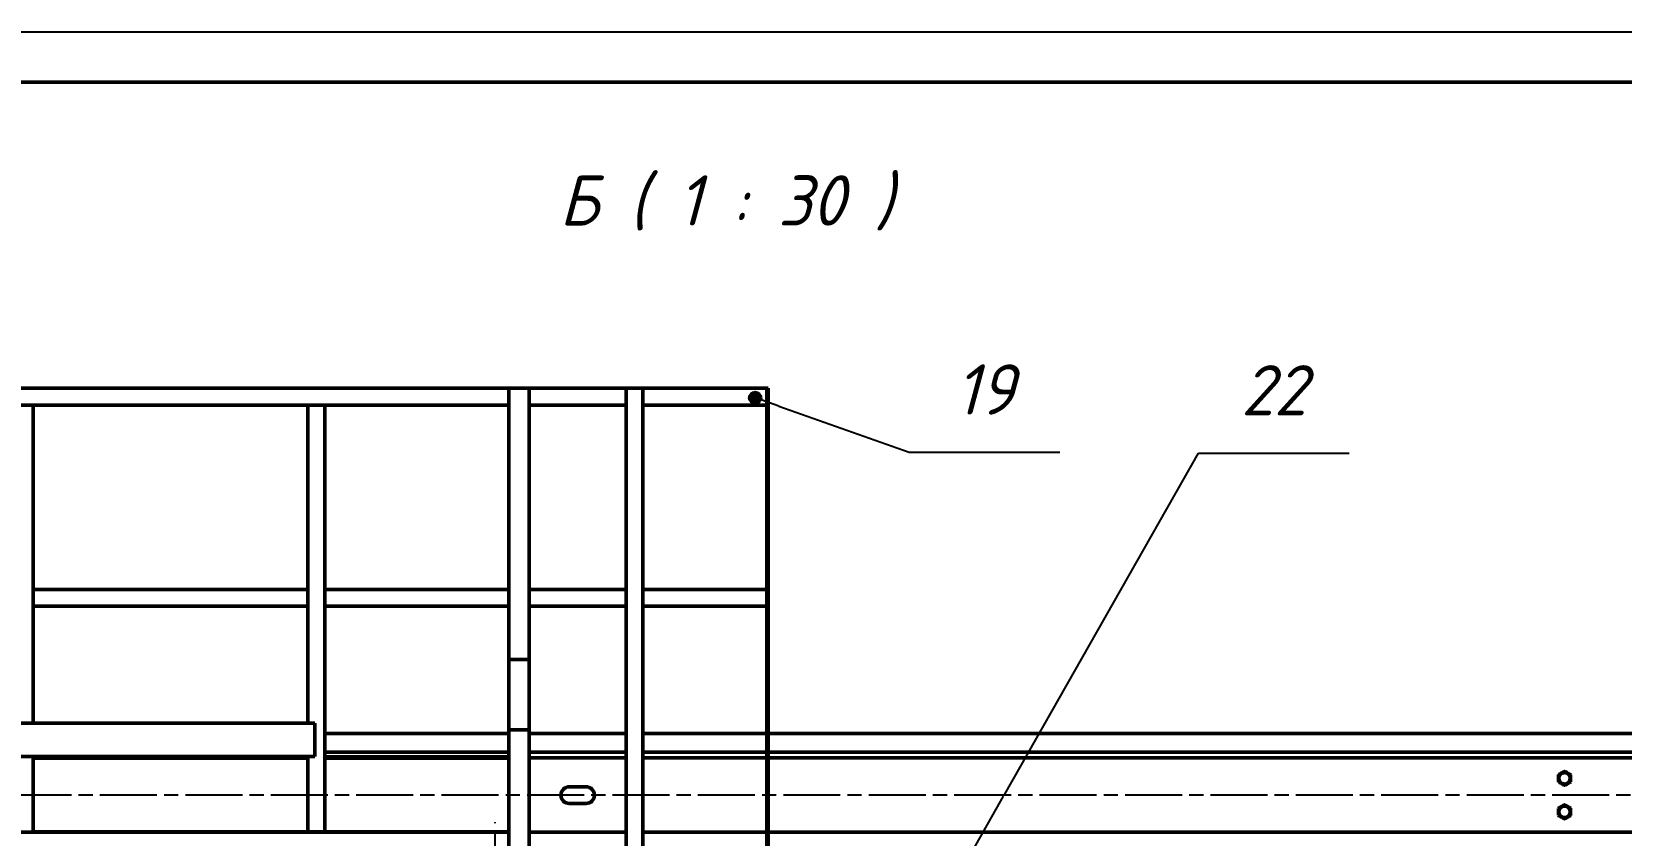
# Model space of a CAD drawing. Header units: millimetres. Extents: x 0 to 25230, y 0 to 17820.
# Drawn here: x 4712 to 9457, y 15422 to 17820 of the extents above; entities that cross this region are included whole.
import ezdxf

# ---------------------------------------------------------------- set-up
doc = ezdxf.new("R2010")
doc.units = ezdxf.units.MM
doc.header["$LTSCALE"] = 30
doc.linetypes.add('CHAIN', pattern=[0.7087, 0.4724, -0.0591, 0.1181, -0.0591])
for name, color, linetype, lineweight in [('Видимый контур (ГОСТ)', 7, 'Continuous', 50), ('Кромка (ГОСТ)', 7, 'Continuous', 50), ('Обозначение (ГОСТ)', 7, 'Continuous', 25), ('Осевая линия (ГОСТ)', 7, 'Continuous', 25), ('Размер (ГОСТ)', 7, 'Continuous', 25)]:
    doc.layers.add(name, color=color, linetype=linetype, lineweight=lineweight)
doc.styles.add('Обычный текст (ГОСТ)', font='GOST Common Italic.ttf')
doc.styles.add('Увеличенный текст (ГОСТ)', font='GOST Common Italic.ttf')
doc.dimstyles.new('Обычный (ГОСТ)', dxfattribs={"dimscale": 30, "dimtxt": 3.5, "dimasz": 3.5, "dimexe": 1, "dimexo": 0, "dimgap": 0.5, "dimtad": 1, "dimrnd": 1e-08, "dimtxsty": 'Обычный текст (ГОСТ)', "dimblk": 'Filled-1', "dimcen": 0.09, "dimdle": 15, "dimclrd": 256, "dimclre": 256, "dimclrt": 256, "dimazin": 2, "dimtfac": 0.714286, "dimtdec": 3, "dimtmove": 0, "dimatfit": 3, "dimfxl": 1, "dimtolj": 1, "dimlwd": 25, "dimlwe": 25, "dimarcsym": 0})

# ---------------------------------------------------------------- blocks, each defined once
blk = doc.blocks.new('Рамки ГОСТ_ граница 594x841_2')
at = {"layer": 'Кромка (ГОСТ)', "lineweight": 25}
blk.add_line((0, 594), (841, 594), dxfattribs=at)
at = {"layer": 'Кромка (ГОСТ)'}
blk.add_line((836, 589), (20, 589), dxfattribs=at)
blk = doc.blocks.new('Номера позиций27')
at = {"layer": 'Обозначение (ГОСТ)'}
h = blk.add_hatch(color=256, dxfattribs=at)
edge = h.paths.add_edge_path(flags=0)
edge.add_arc((233.4, 482.08), 0.625, 0, 360)
for p, q in [((253.89, 518.17), (273.16, 552.09)), ((273.16, 552.09), (288.16, 552.09)), ((234.63, 484.26), (253.78, 517.97)), ((234.63, 484.26), (233.7, 482.63))]:
    blk.add_line(p, q, dxfattribs=at)
blk.add_circle((233.4, 482.08), 0.625, dxfattribs=at)
at = {"layer": 'Обозначение (ГОСТ)', "insert": (280.66, 558.34), "char_height": 5, "attachment_point": 5, "style": 'Увеличенный текст (ГОСТ)'}
blk.add_mtext('22', dxfattribs=at)
blk = doc.blocks.new('Номера позиций36')
at = {"layer": 'Обозначение (ГОСТ)'}
h = blk.add_hatch(color=256, dxfattribs=at)
edge = h.paths.add_edge_path(flags=0)
edge.add_arc((229.06, 557.59), 0.625, 0, 360)
for p, q in [((231.41, 556.76), (229.65, 557.38)), ((231.41, 556.76), (244.38, 552.17)), ((244.38, 552.17), (259.38, 552.17))]:
    blk.add_line(p, q, dxfattribs=at)
blk.add_circle((229.06, 557.59), 0.625, dxfattribs=at)
at = {"layer": 'Обозначение (ГОСТ)', "insert": (251.88, 558.42), "char_height": 5, "attachment_point": 5, "style": 'Увеличенный текст (ГОСТ)'}
blk.add_mtext('19', dxfattribs=at)
blk = doc.blocks.new('Filled-1')
at = {"color": 0}
for p, q in [((0, 0), (-1, 0.143)), ((-1, 0.143), (-1, -0.143)), ((-1, 0), (0, 0)), ((-1, -0.143), (0, 0))]:
    blk.add_line(p, q, dxfattribs=at)
at = {"color": 0, "flags": 128}
blk.add_lwpolyline([(-1, -0.143), (0, 0), (-1, 0.143), (-1, -0.143)], dxfattribs=at)
at = {"color": 0}
blk.add_solid([(-1, -0.143), (0, 0), (-1, 0.143), (-1, -0.143)], dxfattribs=at)
blk = doc.blocks.new('*D138')
at = {"layer": 'Defpoints', "color": 0, "linetype": 'Continuous', "transparency": 16777216}
for p in [(11895.9, 15725.6), (12450.6, 15725.6), (1445.9, 11470.6)]:
    blk.add_point(p, dxfattribs=at)
at = {"layer": 'Размер (ГОСТ)', "linetype": 'Continuous', "lineweight": 25, "transparency": 16777216}
for p, q in [((11895.9, 15725.6), (12480.6, 15725.6)), ((12450.6, 11575.6), (12450.6, 15620.6)), ((1445.9, 11470.6), (12480.6, 11470.6))]:
    blk.add_line(p, q, dxfattribs=at)
at = {"layer": 'Размер (ГОСТ)', "linetype": 'Continuous', "lineweight": 25, "transparency": 16777216, "xscale": 105, "yscale": 105, "zscale": 105}
for p, rotation in [((12450.6, 15725.6), 90), ((12450.6, 11470.6), 270)]:
    blk.add_blockref('Filled-1', p, dxfattribs=dict(at, rotation=rotation))
at = {"layer": 'Размер (ГОСТ)', "linetype": 'Continuous', "lineweight": 25, "transparency": 16777216, "insert": (12330.6, 13367.9), "char_height": 105, "attachment_point": 1, "rotation": 90, "style": 'Обычный текст (ГОСТ)'}
blk.add_mtext('\\A1;\\fGOST Common|b0|i1;4255±2', dxfattribs=at)

msp = doc.modelspace()

# ---------------------------------------------------------------- linework, layer by layer
at = {"layer": 'Видимый контур (ГОСТ)'}
for p, q in [((6136.882, 16756.088), (1010.382, 16756.088)), ((6136.882, 16756.088), (6136.882, 16751.588)), ((6136.882, 16756.088), (6141.382, 16756.088)), ((6136.882, 16710.588), (6136.882, 16751.588)), ((6192.382, 16756.088), (6141.382, 16756.088)), ((6192.382, 16756.088), (6196.882, 16756.088)), ((6196.882, 16756.088), (6196.882, 15947.404)), ((6486.882, 16756.088), (6196.882, 16756.088)), ((6486.882, 16756.088), (6486.882, 13647.088)), ((6536.882, 16756.088), (6486.882, 16756.088)), ((6536.882, 16756.088), (6906.882, 16756.088)), ((6536.882, 13647.088), (6536.882, 16756.088)), ((6910.882, 16756.088), (6906.882, 16756.088)), ((6906.882, 13647.088), (6906.882, 16756.088)), ((6910.882, 13647.088), (6910.882, 16756.088)), ((4712.382, 16706.088), (4671.382, 16706.088)), ((4712.382, 16706.088), (4716.882, 16706.088)), ((4716.882, 16706.088), (5536.882, 16706.088)), ((4716.882, 16156.088), (4716.882, 16706.088)), ((5536.882, 16706.088), (5541.382, 16706.088)), ((5536.882, 16156.088), (5536.882, 16706.088)), ((5582.382, 16706.088), (5541.382, 16706.088)), ((5582.382, 16706.088), (5586.882, 16706.088)), ((5586.882, 16706.088), (6136.882, 16706.088)), ((5586.882, 16156.088), (5586.882, 16706.088)), ((6136.882, 16710.588), (6136.882, 16706.088)), ((6136.882, 16706.088), (6136.882, 15947.404)), ((6486.882, 16706.088), (6196.882, 16706.088)), ((6536.882, 16706.088), (6906.882, 16706.088)), ((5536.882, 16156.088), (4716.882, 16156.088)), ((4716.882, 16151.588), (4716.882, 16156.088)), ((4716.882, 16151.588), (4716.882, 16110.588)), ((5536.882, 16151.588), (5536.882, 16156.088)), ((5536.882, 16151.588), (5536.882, 16110.588)), ((6136.882, 16156.088), (5586.882, 16156.088)), ((5586.882, 16151.588), (5586.882, 16156.088)), ((5586.882, 16151.588), (5586.882, 16110.588)), ((6136.882, 16151.588), (6136.882, 16156.088)), ((6136.882, 16151.588), (6136.882, 16110.588)), ((6486.882, 16156.088), (6196.882, 16156.088)), ((6536.882, 16156.088), (6906.882, 16156.088)), ((4716.882, 16106.088), (4716.882, 16110.588)), ((4716.882, 15757.088), (4716.882, 16106.088)), ((5536.882, 16106.088), (4716.882, 16106.088)), ((5536.882, 16106.088), (5536.882, 16110.588)), ((5536.882, 15757.088), (5536.882, 16106.088)), ((5586.882, 16106.088), (5586.882, 16110.588)), ((5586.882, 15432.088), (5586.882, 16106.088)), ((6136.882, 16106.088), (5586.882, 16106.088)), ((6136.882, 16106.088), (6136.882, 16110.588)), ((6486.882, 16106.088), (6196.882, 16106.088)), ((6536.882, 16106.088), (6906.882, 16106.088)), ((6136.882, 15947.404), (6136.882, 15737.407)), ((6192.382, 15946.481), (6141.382, 15946.481)), ((6192.382, 15946.481), (6141.382, 15946.481)), ((6196.882, 15947.404), (6196.882, 15737.407)), ((5556.882, 15757.088), (3826.882, 15757.088)), ((5556.882, 15657.088), (5556.882, 15757.088)), ((6136.882, 15725.588), (5586.882, 15725.588)), ((6136.882, 15652.088), (6136.882, 15737.407)), ((6141.382, 15736.483), (6192.382, 15736.483)), ((6192.382, 15736.483), (6141.382, 15736.483)), ((6196.882, 15377.088), (6196.882, 15737.407)), ((6486.882, 15725.588), (6196.882, 15725.588)), ((6906.882, 15725.588), (6536.882, 15725.588)), ((11895.882, 15725.588), (6910.882, 15725.588)), ((6136.882, 15670.588), (5586.882, 15670.588)), ((6486.882, 15670.588), (6196.882, 15670.588)), ((6906.882, 15670.588), (6536.882, 15670.588)), ((11895.882, 15670.588), (6910.882, 15670.588)), ((3826.882, 15657.088), (5556.882, 15657.088)), ((4716.882, 15432.088), (4716.882, 15657.088)), ((4716.882, 15656.088), (5536.882, 15656.088)), ((4716.882, 15652.088), (5536.882, 15652.088)), ((5536.882, 15432.088), (5536.882, 15657.088)), ((5586.882, 15656.088), (6131.882, 15656.088)), ((5586.882, 15652.088), (6136.882, 15652.088)), ((6131.882, 15652.088), (6131.882, 15656.088)), ((6136.882, 15653.088), (6131.882, 15653.088)), ((6136.882, 15432.088), (6136.882, 15652.088)), ((6486.882, 15653.088), (6196.882, 15653.088)), ((6906.882, 15653.088), (6536.882, 15653.088)), ((11895.882, 15653.088), (6910.882, 15653.088)), ((6316.882, 15567.088), (6366.882, 15567.088)), ((6366.882, 15517.088), (6316.882, 15517.088)), ((6136.882, 15431.088), (1045.882, 15431.088)), ((4712.382, 15432.088), (4716.882, 15432.088)), ((4716.882, 15432.088), (5536.882, 15432.088)), ((5536.882, 15432.088), (5541.382, 15432.088)), ((5582.382, 15432.088), (5541.382, 15432.088)), ((5582.382, 15432.088), (5586.882, 15432.088)), ((5586.882, 15432.088), (6136.882, 15432.088)), ((6136.882, 15377.088), (6136.882, 15432.088)), ((6486.882, 15431.088), (6196.882, 15431.088)), ((6906.882, 15431.088), (6536.882, 15431.088)), ((11895.882, 15431.088), (6910.882, 15431.088))]:
    msp.add_line(p, q, dxfattribs=at)
for centre in [(9287.882, 15592.088), (9287.882, 15492.088)]:
    msp.add_circle(centre, 17.1, dxfattribs=at)
for centre, start, end in [((6316.882, 15542.088), 90, 270), ((6366.882, 15542.088), 270, 90)]:
    msp.add_arc(centre, 25, start, end, dxfattribs=at)
for centre, major_axis, start_param, end_param in [((6141.382, 15947.404), (4.5, 0), 3.14159265, 4.71238898), ((6141.382, 15947.404), (-4.5, 0), 0, 1.57079633), ((6192.382, 15947.404), (4.5, 0), 4.71238898, 6.28318531), ((6192.382, 15947.404), (-4.5, 0), 1.57079633, 3.14159265), ((6141.382, 15737.407), (-4.5, 0), 0, 1.57079633), ((6141.382, 15737.407), (4.5, 0), 3.14159265, 4.71238898), ((6192.382, 15737.407), (-4.5, 0), 1.57079633, 3.14159265), ((6192.382, 15737.407), (4.5, 0), 4.71238898, 6.28318531)]:
    msp.add_ellipse(centre, major_axis=major_axis, ratio=0.20525998, start_param=start_param, end_param=end_param, dxfattribs=at)
for points in [[(9287.882, 15612.873), (9278.882, 15607.677), (9269.882, 15602.481)], [(9305.882, 15602.481), (9296.882, 15607.677), (9287.882, 15612.873)], [(9269.882, 15602.481), (9269.882, 15592.088), (9269.882, 15581.696)], [(9269.882, 15581.696), (9278.882, 15576.5), (9287.882, 15571.304)], [(9287.882, 15571.304), (9296.882, 15576.5), (9305.882, 15581.696)], [(9305.882, 15581.696), (9305.882, 15592.088), (9305.882, 15602.481)], [(9287.882, 15512.873), (9278.882, 15507.677), (9269.882, 15502.481)], [(9269.882, 15502.481), (9269.882, 15492.088), (9269.882, 15481.696)], [(9269.882, 15481.696), (9278.882, 15476.5), (9287.882, 15471.304)], [(9305.882, 15502.481), (9296.882, 15507.677), (9287.882, 15512.873)], [(9287.882, 15471.304), (9296.882, 15476.5), (9305.882, 15481.696)], [(9305.882, 15481.696), (9305.882, 15492.088), (9305.882, 15502.481)]]:
    msp.add_rational_spline(points, [1.16025403784, 1.33974596216, 1.16025403784], degree=2, dxfattribs=at)
at = {"layer": 'Осевая линия (ГОСТ)', "linetype": 'CHAIN', "ltscale": 11.993792}
for p, q in [((11970.882, 15542.088), (970.882, 15542.088)), ((6095.882, 11442.054), (6095.882, 15461.588))]:
    msp.add_line(p, q, dxfattribs=at)

# ---------------------------------------------------------------- block references
at = {"xscale": 30, "yscale": 30, "zscale": 30}
msp.add_blockref('Рамки ГОСТ_ граница 594x841_2', (0, 0), dxfattribs=at)
at = {"layer": 'Обозначение (ГОСТ)', "xscale": 30, "yscale": 30, "zscale": 30}
for name in ['Номера позиций36', 'Номера позиций27']:
    msp.add_blockref(name, (0, 0), dxfattribs=at)

# ---------------------------------------------------------------- texts
at = {"layer": 'Обозначение (ГОСТ)', "insert": (6286.506, 17226.901), "char_height": 150, "attachment_point": 7, "style": 'Увеличенный текст (ГОСТ)'}
msp.add_mtext('Б ( 1 : 30 )', dxfattribs=at)

# ---------------------------------------------------------------- dimensions: what is measured, and where the dimension line sits
at = {"layer": 'Размер (ГОСТ)', "linetype": 'Continuous', "lineweight": 25}
dim = msp.add_linear_dim(base=(12450.568, 15725.588), p1=(1445.882, 11470.588), p2=(11895.882, 15725.588), angle=90, text='\\fGOST Common|b0|i1;<>±2', dimstyle='Обычный (ГОСТ)', override={"dimgap": 0.5, "dimdec": 2, "dimtol": 0, "dimlim": 0, "dimtp": 0, "dimtm": 0, "dimtdec": 3, "dimtofl": 0, "dimatfit": 1}, dxfattribs=at)
dim.commit()
dim.dimension.update_dxf_attribs({"geometry": '*D138', "text_midpoint": (12450.568, 13598.088), "dimtype": 160})

doc.saveas('drawing.dxf')
